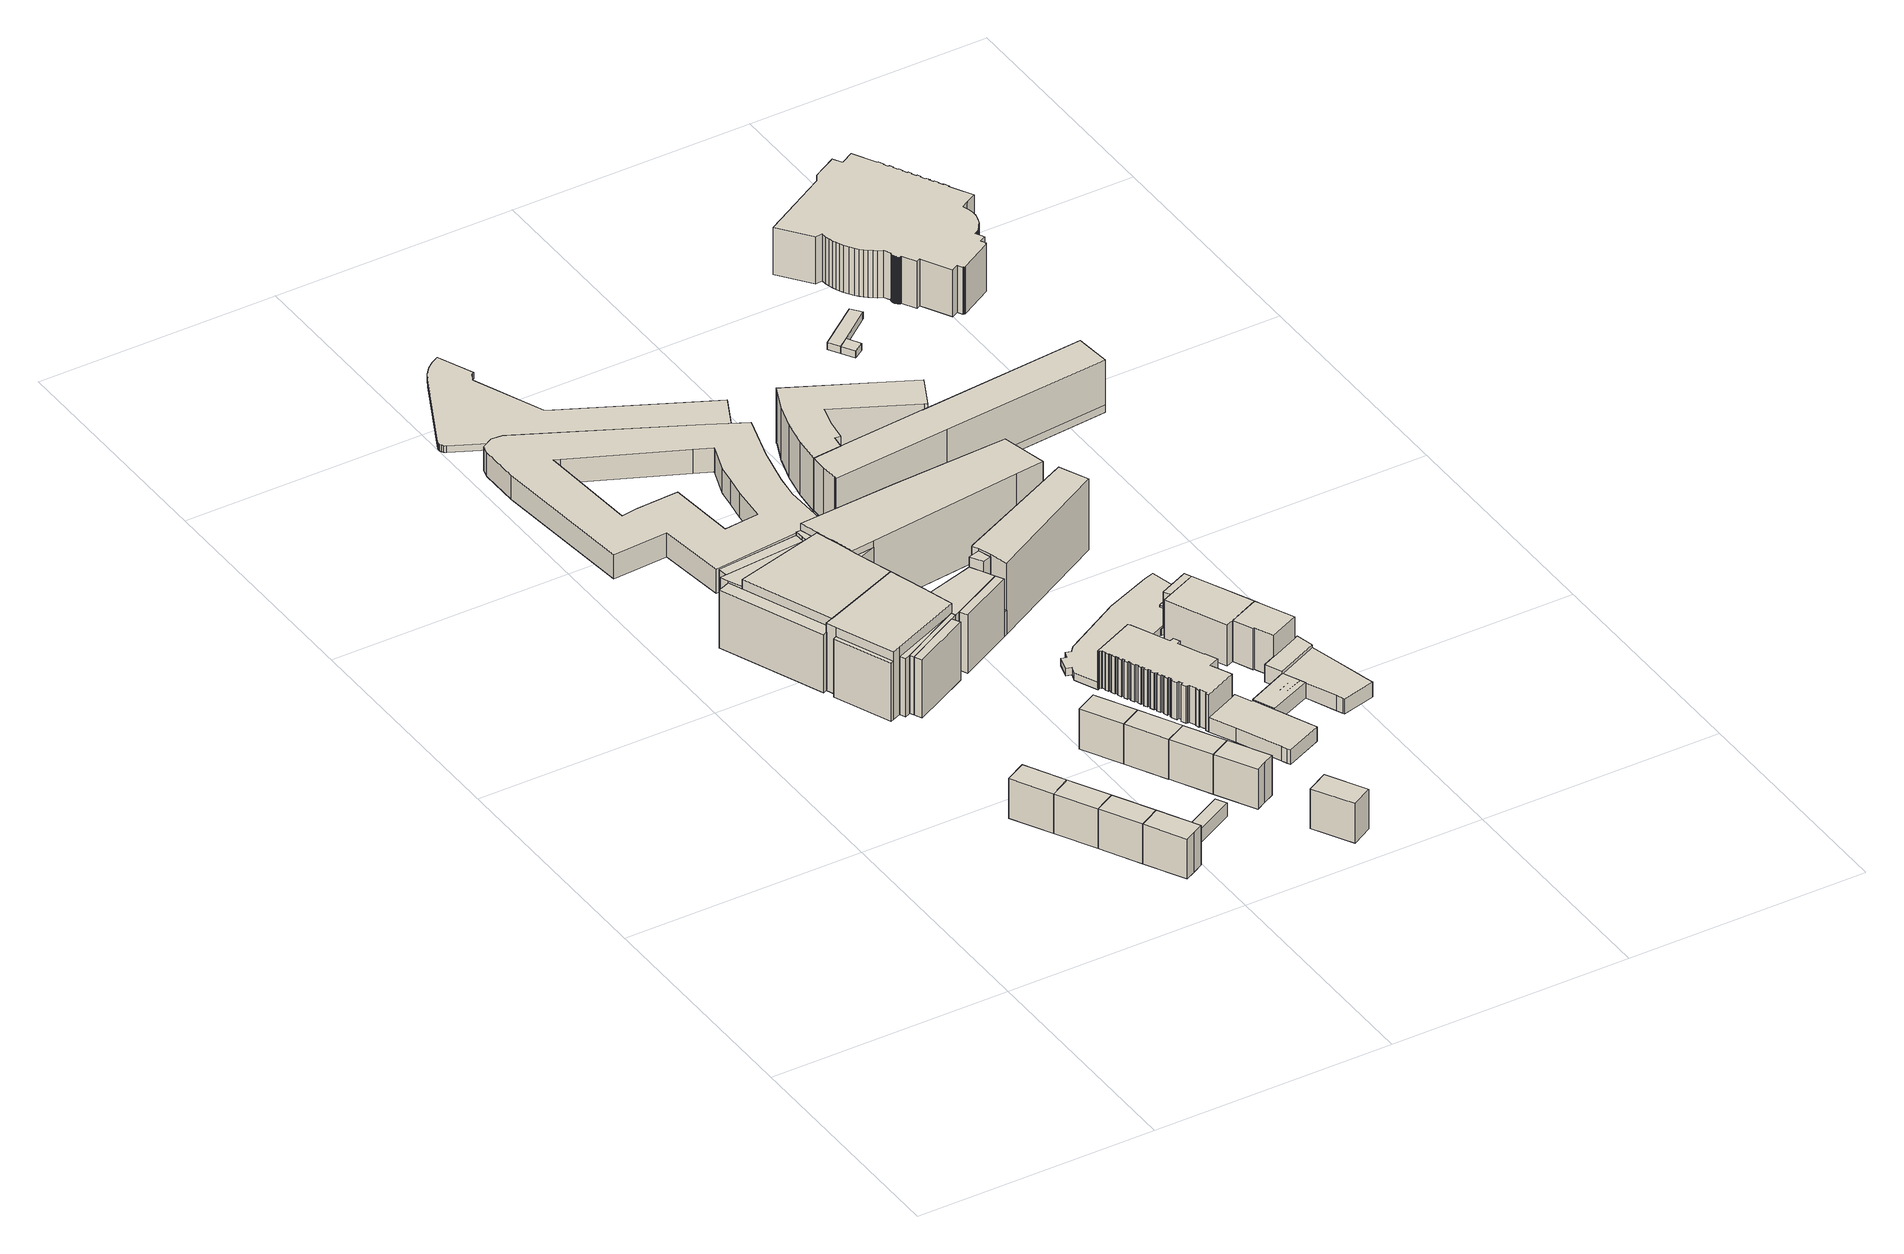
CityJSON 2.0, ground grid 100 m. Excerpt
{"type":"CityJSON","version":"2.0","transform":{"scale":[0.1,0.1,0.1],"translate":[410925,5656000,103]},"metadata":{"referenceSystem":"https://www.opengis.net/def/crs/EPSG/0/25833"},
"CityObjects":{
"building1":{"type":"Building","attributes":{"Dachtyp_tdc":"tdcGableRoof","Gemeindeschluessel":14612000,"Dachneigung":37.33,"QualitaetDacherkennung":87,"Geometrietyp2DReferenz":"3000","measuredHeight":19.52,"function":"31001_9998","roofType":"3100"},"geometry":[{"type":"Solid","lod":"1","boundaries":[[[[0,1,2,3]],[[4,5,6,7]],[[3,5,4,0]],[[2,6,5,3]],[[1,7,6,2]],[[0,4,7,1]]]]}]},
"building2":{"type":"Building","attributes":{"Dachtyp_tdc":"tdcGableRoof","Gemeindeschluessel":14612000,"Dachneigung":37.14,"QualitaetDacherkennung":91,"Geometrietyp2DReferenz":"3000","measuredHeight":19.47,"function":"31001_9998","roofType":"3100"},"geometry":[{"type":"Solid","lod":"1","boundaries":[[[[8,3,9,2,10,11]],[[12,13,6,14,5,15]],[[10,13,12,11]],[[2,6,13,10]],[[9,14,6,2]],[[3,5,14,9]],[[8,15,5,3]],[[11,12,15,8]]]]}]},
"building3":{"type":"Building","attributes":{"Dachtyp_tdc":"tdcGableRoof","Gemeindeschluessel":14612000,"Dachneigung":37.33,"QualitaetDacherkennung":88,"Geometrietyp2DReferenz":"3000","measuredHeight":19.47,"function":"31001_9998","roofType":"3100"},"geometry":[{"type":"Solid","lod":"1","boundaries":[[[[16,8,11,10,17,18]],[[19,20,13,12,15,21]],[[17,20,19,18]],[[10,13,20,17]],[[11,12,13,10]],[[8,15,12,11]],[[16,21,15,8]],[[18,19,21,16]]]]}]},
"building4":{"type":"Building","attributes":{"Dachtyp_tdc":"tdcFreeFormRoof","Gemeindeschluessel":14612000,"Dachneigung":37.3,"QualitaetDacherkennung":79,"Geometrietyp2DReferenz":"3000","measuredHeight":19.48,"function":"31001_9998","roofType":"5000"},"geometry":[{"type":"Solid","lod":"1","boundaries":[[[[17,22,23,24,16,18]],[[20,19,21,25,26,27]],[[18,19,20,17]],[[16,21,19,18]],[[24,25,21,16]],[[23,26,25,24]],[[22,27,26,23]],[[17,20,27,22]]]]}]},
"building5":{"type":"Building","attributes":{"Dachtyp_tdc":"tdcGableRoof","Gemeindeschluessel":14612000,"Dachneigung":66.13,"QualitaetDacherkennung":3,"Geometrietyp2DReferenz":"3000","measuredHeight":9.73,"function":"31001_2463","roofType":"3100"},"geometry":[{"type":"Solid","lod":"1","boundaries":[[[[28,29,30,31]],[[32,33,34,35]],[[31,33,32,28]],[[30,34,33,31]],[[29,35,34,30]],[[28,32,35,29]]]]}]},
"building6":{"type":"Building","attributes":{"Gemeindeschluessel":14612000,"Geometrietyp2DReferenz":"3000","function":"31001_9998","roofType":"9999"},"children":["building6-1","building6-2","building6-3","building6-4","building6-5","building6-6","building6-7","building6-8","building6-9","building6-10","building6-11","building6-12"]},
"building6-1":{"type":"BuildingPart","attributes":{"Dachtyp_tdc":"tdcPolyFlatRoof","Dachneigung":0,"QualitaetDacherkennung":65,"Geometrietyp2DReferenz":"3000","measuredHeight":25.68,"roofType":"1000"},"parents":["building6"],"geometry":[{"type":"Solid","lod":"1","boundaries":[[[[36,37,38,39,40,41]],[[42,43,44,45,46,47]],[[41,43,42,36]],[[40,44,43,41]],[[39,45,44,40]],[[38,46,45,39]],[[37,47,46,38]],[[36,42,47,37]]]]}]},
"building6-2":{"type":"BuildingPart","attributes":{"Dachtyp_tdc":"tdcPolyFlatRoof","Dachneigung":4.75,"QualitaetDacherkennung":60,"Geometrietyp2DReferenz":"3000","measuredHeight":25.94,"roofType":"2100"},"parents":["building6"],"geometry":[{"type":"Solid","lod":"1","boundaries":[[[[48,49,50,51]],[[52,53,54,55]],[[51,53,52,48]],[[50,54,53,51]],[[49,55,54,50]],[[48,52,55,49]]]]}]},
"building6-3":{"type":"BuildingPart","attributes":{"Dachtyp_tdc":"tdcPolyFlatRoof","Dachneigung":0,"QualitaetDacherkennung":50,"Geometrietyp2DReferenz":"3000","measuredHeight":29.84,"roofType":"1000"},"parents":["building6"],"geometry":[{"type":"Solid","lod":"1","boundaries":[[[[56,57,58,59,60,61,62,63,64]],[[47,65,66,67,68,69,70,71,72]],[[64,65,47,56]],[[63,66,65,64]],[[62,67,66,63]],[[61,68,67,62]],[[60,69,68,61]],[[59,70,69,60]],[[58,71,70,59]],[[57,72,71,58]],[[56,47,72,57]]]]}]},
"building6-4":{"type":"BuildingPart","attributes":{"Dachtyp_tdc":"tdcPolyFlatRoof","Dachneigung":0,"QualitaetDacherkennung":28,"Geometrietyp2DReferenz":"3000","measuredHeight":25.71,"roofType":"1000"},"parents":["building6"],"geometry":[{"type":"Solid","lod":"1","boundaries":[[[[73,74,75,76,77,78,79]],[[80,81,82,83,84,85,86]],[[79,81,80,73]],[[78,82,81,79]],[[77,83,82,78]],[[76,84,83,77]],[[75,85,84,76]],[[74,86,85,75]],[[73,80,86,74]]]]}]},
"building6-5":{"type":"BuildingPart","attributes":{"Dachtyp_tdc":"tdcPolyFlatRoof","Dachneigung":0,"QualitaetDacherkennung":62,"Geometrietyp2DReferenz":"3000","measuredHeight":25.68,"roofType":"1000"},"parents":["building6"],"geometry":[{"type":"Solid","lod":"1","boundaries":[[[[87,88,89,90,91,92]],[[83,55,54,93,94,95]],[[92,55,83,87]],[[91,54,55,92]],[[90,93,54,91]],[[89,94,93,90]],[[88,95,94,89]],[[87,83,95,88]]]]}]},
"building6-6":{"type":"BuildingPart","attributes":{"Dachtyp_tdc":"tdcPolyFlatRoof","Dachneigung":4.74,"QualitaetDacherkennung":61,"Geometrietyp2DReferenz":"3000","measuredHeight":25.91,"roofType":"2100"},"parents":["building6"],"geometry":[{"type":"Solid","lod":"1","boundaries":[[[[96,97,98,79,78]],[[99,82,81,100,101]],[[78,82,99,96]],[[79,81,82,78]],[[98,100,81,79]],[[97,101,100,98]],[[96,99,101,97]]]]}]},
"building6-7":{"type":"BuildingPart","attributes":{"Dachtyp_tdc":"tdcPolyFlatRoof","Dachneigung":0,"QualitaetDacherkennung":49,"Geometrietyp2DReferenz":"3000","measuredHeight":29.82,"roofType":"1000"},"parents":["building6"],"geometry":[{"type":"Solid","lod":"1","boundaries":[[[[102,103,57,104,105,106,107]],[[95,108,109,110,42,72,84]],[[107,108,95,102]],[[106,109,108,107]],[[105,110,109,106]],[[104,42,110,105]],[[57,72,42,104]],[[103,84,72,57]],[[102,95,84,103]]]]}]},
"building6-8":{"type":"BuildingPart","attributes":{"Dachtyp_tdc":"tdcFreeFormRoof","Dachneigung":25.89,"QualitaetDacherkennung":12,"Geometrietyp2DReferenz":"3000","measuredHeight":27.71,"roofType":"5000"},"parents":["building6"],"geometry":[{"type":"Solid","lod":"1","boundaries":[[[[111,112,113,114,115,116]],[[65,46,117,118,119,66]],[[116,46,65,111]],[[115,117,46,116]],[[114,118,117,115]],[[113,119,118,114]],[[112,66,119,113]],[[111,65,66,112]]]]}]},
"building6-9":{"type":"BuildingPart","attributes":{"Dachtyp_tdc":"tdcPolyFlatRoof","Dachneigung":0,"QualitaetDacherkennung":53,"Geometrietyp2DReferenz":"3000","measuredHeight":25.7,"roofType":"1000"},"parents":["building6"],"geometry":[{"type":"Solid","lod":"1","boundaries":[[[[88,120,121,89]],[[95,94,122,108]],[[89,94,95,88]],[[121,122,94,89]],[[120,108,122,121]],[[88,95,108,120]]]]}]},
"building6-10":{"type":"BuildingPart","attributes":{"Dachtyp_tdc":"tdcPolyFlatRoof","Dachneigung":0,"QualitaetDacherkennung":49,"Geometrietyp2DReferenz":"3000","measuredHeight":25.66,"roofType":"1000"},"parents":["building6"],"geometry":[{"type":"Solid","lod":"1","boundaries":[[[[123,124,125,126,127,128]],[[129,130,119,118,131,132]],[[128,130,129,123]],[[127,119,130,128]],[[126,118,119,127]],[[125,131,118,126]],[[124,132,131,125]],[[123,129,132,124]]]]}]},
"building6-11":{"type":"BuildingPart","attributes":{"Dachtyp_tdc":"tdcPolyFlatRoof","Dachneigung":6.83,"QualitaetDacherkennung":48,"Geometrietyp2DReferenz":"3000","measuredHeight":30.62,"roofType":"2100"},"parents":["building6"],"geometry":[{"type":"Solid","lod":"1","boundaries":[[[[133,134,135,136]],[[80,86,137,138]],[[136,86,80,133]],[[135,137,86,136]],[[134,138,137,135]],[[133,80,138,134]]]]}]},
"building6-12":{"type":"BuildingPart","attributes":{"Dachtyp_tdc":"tdcPolyFlatRoof","Dachneigung":11.48,"QualitaetDacherkennung":41,"Geometrietyp2DReferenz":"3000","measuredHeight":25.92,"roofType":"2100"},"parents":["building6"],"geometry":[{"type":"Solid","lod":"1","boundaries":[[[[139,140,141,142]],[[143,110,109,144]],[[142,110,143,139]],[[141,109,110,142]],[[140,144,109,141]],[[139,143,144,140]]]]}]},
"building7":{"type":"Building","attributes":{"Dachtyp_tdc":"tdcGableRoof","Gemeindeschluessel":14612000,"Dachneigung":37.18,"QualitaetDacherkennung":89,"Geometrietyp2DReferenz":"3000","measuredHeight":19.59,"function":"31001_9998","roofType":"3100"},"geometry":[{"type":"Solid","lod":"1","boundaries":[[[[145,146,147,148]],[[149,150,151,152]],[[148,150,149,145]],[[147,151,150,148]],[[146,152,151,147]],[[145,149,152,146]]]]}]},
"building8":{"type":"Building","attributes":{"Dachtyp_tdc":"tdcGableRoof","Gemeindeschluessel":14612000,"Dachneigung":37.12,"QualitaetDacherkennung":91,"Geometrietyp2DReferenz":"3000","measuredHeight":19.59,"function":"31001_9998","roofType":"3100"},"geometry":[{"type":"Solid","lod":"1","boundaries":[[[[148,147,153,154]],[[150,155,156,151]],[[154,155,150,148]],[[153,156,155,154]],[[147,151,156,153]],[[148,150,151,147]]]]}]},
"building9":{"type":"Building","attributes":{"Dachtyp_tdc":"tdcGableRoof","Gemeindeschluessel":14612000,"Dachneigung":37.16,"QualitaetDacherkennung":90,"Geometrietyp2DReferenz":"3000","measuredHeight":19.52,"function":"31001_9998","roofType":"3100"},"geometry":[{"type":"Solid","lod":"1","boundaries":[[[[157,158,159,160]],[[161,162,163,164]],[[160,162,161,157]],[[159,163,162,160]],[[158,164,163,159]],[[157,161,164,158]]]]}]},
"building10":{"type":"Building","attributes":{"Dachtyp_tdc":"tdcFreeFormRoof","Gemeindeschluessel":14612000,"Dachneigung":14.26,"QualitaetDacherkennung":2,"Geometrietyp2DReferenz":"3000","measuredHeight":16.99,"function":"31001_9998","roofType":"5000"},"geometry":[{"type":"Solid","lod":"1","boundaries":[[[[165,166,167,168,169,170,171,172,173,174,175,176,177,178,179],[180,181,182,183,184,185,186,187,188,189,190,191,192]],[[193,194,195,196,197,198,199,200,201,202,203,204,205,206,207],[208,209,210,211,212,213,214,215,216,217,218,219,220]],[[179,194,193,165]],[[178,195,194,179]],[[177,196,195,178]],[[176,197,196,177]],[[175,198,197,176]],[[174,199,198,175]],[[173,200,199,174]],[[172,201,200,173]],[[171,202,201,172]],[[170,203,202,171]],[[169,204,203,170]],[[168,205,204,169]],[[167,206,205,168]],[[166,207,206,167]],[[165,193,207,166]],[[192,209,208,180]],[[191,210,209,192]],[[190,211,210,191]],[[189,212,211,190]],[[188,213,212,189]],[[187,214,213,188]],[[186,215,214,187]],[[185,216,215,186]],[[184,217,216,185]],[[183,218,217,184]],[[182,219,218,183]],[[181,220,219,182]],[[180,208,220,181]]]]}]},
"building11":{"type":"Building","attributes":{"Dachtyp_tdc":"tdcFreeFormRoof","Gemeindeschluessel":14612000,"Dachneigung":37.13,"QualitaetDacherkennung":72,"Geometrietyp2DReferenz":"3000","measuredHeight":19.49,"function":"31001_9998","roofType":"5000"},"geometry":[{"type":"Solid","lod":"1","boundaries":[[[[221,222,223,224,225]],[[226,163,162,227,228]],[[225,163,226,221]],[[224,162,163,225]],[[223,227,162,224]],[[222,228,227,223]],[[221,226,228,222]]]]}]},
"building12":{"type":"Building","attributes":{"Dachtyp_tdc":"tdcGableRoof","Gemeindeschluessel":14612000,"Dachneigung":37.08,"QualitaetDacherkennung":84,"Geometrietyp2DReferenz":"3000","measuredHeight":19.53,"function":"31001_9998","roofType":"3100"},"geometry":[{"type":"Solid","lod":"1","boundaries":[[[[229,230,231,232]],[[233,234,235,236]],[[232,234,233,229]],[[231,235,234,232]],[[230,236,235,231]],[[229,233,236,230]]]]}]},
"building13":{"type":"Building","attributes":{"Dachtyp_tdc":"tdcFreeFormRoof","Gemeindeschluessel":14612000,"Dachneigung":10.06,"QualitaetDacherkennung":10,"Geometrietyp2DReferenz":"3000","measuredHeight":5.5,"function":"31001_9998","roofType":"5000"},"geometry":[{"type":"Solid","lod":"1","boundaries":[[[[237,238,239,240,241,242,243,244,245,246,247,248,249,250,251,252,253,254]],[[255,256,257,258,259,260,261,262,263,264,265,266,267,268,269,270,271,272]],[[254,256,255,237]],[[253,257,256,254]],[[252,258,257,253]],[[251,259,258,252]],[[250,260,259,251]],[[249,261,260,250]],[[248,262,261,249]],[[247,263,262,248]],[[246,264,263,247]],[[245,265,264,246]],[[244,266,265,245]],[[243,267,266,244]],[[242,268,267,243]],[[241,269,268,242]],[[240,270,269,241]],[[239,271,270,240]],[[238,272,271,239]],[[237,255,272,238]]]]}]},
"building14":{"type":"Building","attributes":{"Gemeindeschluessel":14612000,"Geometrietyp2DReferenz":"3000","function":"31001_9998","roofType":"9999"},"children":["building14-1","building14-2","building14-3","building14-4","building14-5","building14-6"]},
"building14-1":{"type":"BuildingPart","attributes":{"Dachtyp_tdc":"tdcPolyFlatRoof","Dachneigung":0,"QualitaetDacherkennung":0,"Geometrietyp2DReferenz":"3000","measuredHeight":3.53,"roofType":"9999"},"parents":["building14"],"geometry":[{"type":"Solid","lod":"1","boundaries":[[[[273,274,275,276,277]],[[278,279,280,281,282]],[[277,279,278,273]],[[276,280,279,277]],[[275,281,280,276]],[[274,282,281,275]],[[273,278,282,274]]]]}]},
"building14-2":{"type":"BuildingPart","attributes":{"Dachtyp_tdc":"tdcPolyFlatRoof","Dachneigung":0,"QualitaetDacherkennung":1,"Geometrietyp2DReferenz":"3000","measuredHeight":10.69,"roofType":"1000"},"parents":["building14"],"geometry":[{"type":"Solid","lod":"1","boundaries":[[[[283,284,285,286]],[[287,101,80,138]],[[286,101,287,283]],[[285,80,101,286]],[[284,138,80,285]],[[283,287,138,284]]]]}]},
"building14-3":{"type":"BuildingPart","attributes":{"Dachtyp_tdc":"tdcFreeFormRoof","Dachneigung":34.91,"QualitaetDacherkennung":1,"Geometrietyp2DReferenz":"3000","measuredHeight":27.26,"roofType":"5000"},"parents":["building14"],"geometry":[{"type":"Solid","lod":"1","boundaries":[[[[288,289,290,291,292,293]],[[66,130,129,294,67,295]],[[293,130,66,288]],[[292,129,130,293]],[[291,294,129,292]],[[290,67,294,291]],[[289,295,67,290]],[[288,66,295,289]]]]}]},
"building14-4":{"type":"BuildingPart","attributes":{"Dachtyp_tdc":"tdcFreeFormRoof","Dachneigung":20.91,"QualitaetDacherkennung":6,"Geometrietyp2DReferenz":"3000","measuredHeight":33.16,"roofType":"5000"},"parents":["building14"],"geometry":[{"type":"Solid","lod":"1","boundaries":[[[[296,297,298,299,300,301,302,303]],[[304,287,138,137,305,306,282,281]],[[303,287,304,296]],[[302,138,287,303]],[[301,137,138,302]],[[300,305,137,301]],[[299,306,305,300]],[[298,282,306,299]],[[297,281,282,298]],[[296,304,281,297]]]]}]},
"building14-5":{"type":"BuildingPart","attributes":{"Dachtyp_tdc":"tdcFreeFormRoof","Dachneigung":63.79,"QualitaetDacherkennung":1,"Geometrietyp2DReferenz":"3000","measuredHeight":33.86,"roofType":"5000"},"parents":["building14"],"geometry":[{"type":"Solid","lod":"1","boundaries":[[[[307,308,309]],[[310,71,70]],[[309,71,310,307]],[[308,70,71,309]],[[307,310,70,308]]]]}]},
"building14-6":{"type":"BuildingPart","attributes":{"Dachtyp_tdc":"tdcPolyFlatRoof","Dachneigung":0,"QualitaetDacherkennung":33,"Geometrietyp2DReferenz":"3000","measuredHeight":30.17,"roofType":"1000"},"parents":["building14"],"geometry":[{"type":"Solid","lod":"1","boundaries":[[[[311,312,313,314,315,316,317,318,319,320,321]],[[278,310,70,69,68,67,294,322,323,324,279]],[[321,310,278,311]],[[320,70,310,321]],[[319,69,70,320]],[[318,68,69,319]],[[317,67,68,318]],[[316,294,67,317]],[[315,322,294,316]],[[314,323,322,315]],[[313,324,323,314]],[[312,279,324,313]],[[311,278,279,312]]]]}]},
"building15":{"type":"Building","attributes":{"Dachtyp_tdc":"tdcPolyFlatRoof","Gemeindeschluessel":14612000,"Dachneigung":0,"QualitaetDacherkennung":77,"Geometrietyp2DReferenz":"3000","measuredHeight":16.44,"function":"31001_9998","roofType":"1000"},"geometry":[{"type":"Solid","lod":"1","boundaries":[[[[325,326,327,328,329,330,331,332,333,334,335,336,337,338,339,340,341,342,343,344,345,346,347,348,349,350,351,352,353,354,355,356,357,358,359,360,361,362,363,364,365,366,367,368,369,370,371,372,373,374,375,376,377,378,379,380,381,382,383,384,385,386,387,388,389,390,391,392,393,394,395,396,397,398,399,400]],[[401,402,403,404,405,406,407,408,409,410,411,412,413,414,415,416,417,418,419,420,421,422,423,424,425,426,427,428,429,430,431,432,433,434,435,436,437,438,439,440,441,442,443,444,445,446,447,448,449,450,451,452,453,454,455,456,457,458,459,460,461,462,463,464,465,466,467,468,469,470,471,472,473,474,475,476]],[[400,402,401,325]],[[399,403,402,400]],[[398,404,403,399]],[[397,405,404,398]],[[396,406,405,397]],[[395,407,406,396]],[[394,408,407,395]],[[393,409,408,394]],[[392,410,409,393]],[[391,411,410,392]],[[390,412,411,391]],[[389,413,412,390]],[[388,414,413,389]],[[387,415,414,388]],[[386,416,415,387]],[[385,417,416,386]],[[384,418,417,385]],[[383,419,418,384]],[[382,420,419,383]],[[381,421,420,382]],[[380,422,421,381]],[[379,423,422,380]],[[378,424,423,379]],[[377,425,424,378]],[[376,426,425,377]],[[375,427,426,376]],[[374,428,427,375]],[[373,429,428,374]],[[372,430,429,373]],[[371,431,430,372]],[[370,432,431,371]],[[369,433,432,370]],[[368,434,433,369]],[[367,435,434,368]],[[366,436,435,367]],[[365,437,436,366]],[[364,438,437,365]],[[363,439,438,364]],[[362,440,439,363]],[[361,441,440,362]],[[360,442,441,361]],[[359,443,442,360]],[[358,444,443,359]],[[357,445,444,358]],[[356,446,445,357]],[[355,447,446,356]],[[354,448,447,355]],[[353,449,448,354]],[[352,450,449,353]],[[351,451,450,352]],[[350,452,451,351]],[[349,453,452,350]],[[348,454,453,349]],[[347,455,454,348]],[[346,456,455,347]],[[345,457,456,346]],[[344,458,457,345]],[[343,459,458,344]],[[342,460,459,343]],[[341,461,460,342]],[[340,462,461,341]],[[339,463,462,340]],[[338,464,463,339]],[[337,465,464,338]],[[336,466,465,337]],[[335,467,466,336]],[[334,468,467,335]],[[333,469,468,334]],[[332,470,469,333]],[[331,471,470,332]],[[330,472,471,331]],[[329,473,472,330]],[[328,474,473,329]],[[327,475,474,328]],[[326,476,475,327]],[[325,401,476,326]]]]}]},
"building16":{"type":"Building","attributes":{"Dachtyp_tdc":"tdcPolyFlatRoof","Gemeindeschluessel":14612000,"Dachneigung":0,"QualitaetDacherkennung":12,"Geometrietyp2DReferenz":"3000","measuredHeight":3.2,"function":"31001_9998","roofType":"1000"},"geometry":[{"type":"Solid","lod":"1","boundaries":[[[[477,478,479,480,481,482,483,484,485,486,487,488,489,490,491,492,493]],[[494,495,496,497,498,499,500,501,502,503,504,505,506,507,508,509,510]],[[493,495,494,477]],[[492,496,495,493]],[[491,497,496,492]],[[490,498,497,491]],[[489,499,498,490]],[[488,500,499,489]],[[487,501,500,488]],[[486,502,501,487]],[[485,503,502,486]],[[484,504,503,485]],[[483,505,504,484]],[[482,506,505,483]],[[481,507,506,482]],[[480,508,507,481]],[[479,509,508,480]],[[478,510,509,479]],[[477,494,510,478]]]]}]},
"building17":{"type":"Building","attributes":{"Gemeindeschluessel":14612000,"Geometrietyp2DReferenz":"3000","function":"31001_9998","roofType":"9999"},"children":["building17-1","building17-2","building17-3","building17-4"]},
"building17-1":{"type":"BuildingPart","attributes":{"Dachtyp_tdc":"tdcPolyFlatRoof","Dachneigung":0,"QualitaetDacherkennung":64,"Geometrietyp2DReferenz":"3000","measuredHeight":6.44,"roofType":"1000"},"parents":["building17"],"geometry":[{"type":"Solid","lod":"1","boundaries":[[[[511,512,513,514,515,516,517,518,519,520,521,522,523]],[[524,525,526,527,528,529,530,531,532,533,534,535,536]],[[523,525,524,511]],[[522,526,525,523]],[[521,527,526,522]],[[520,528,527,521]],[[519,529,528,520]],[[518,530,529,519]],[[517,531,530,518]],[[516,532,531,517]],[[515,533,532,516]],[[514,534,533,515]],[[513,535,534,514]],[[512,536,535,513]],[[511,524,536,512]]]]}]},
"building17-2":{"type":"BuildingPart","attributes":{"Dachtyp_tdc":"tdcGableRoof","Dachneigung":13,"QualitaetDacherkennung":6,"Geometrietyp2DReferenz":"3000","measuredHeight":8.58,"roofType":"3100"},"parents":["building17"],"geometry":[{"type":"Solid","lod":"1","boundaries":[[[[537,538,539,540]],[[541,542,543,544]],[[540,542,541,537]],[[539,543,542,540]],[[538,544,543,539]],[[537,541,544,538]]]]}]},
"building17-3":{"type":"BuildingPart","attributes":{"Dachtyp_tdc":"tdcPolyFlatRoof","Dachneigung":0,"QualitaetDacherkennung":65,"Geometrietyp2DReferenz":"3000","measuredHeight":6.75,"roofType":"1000"},"parents":["building17"],"geometry":[{"type":"Solid","lod":"1","boundaries":[[[[545,546,547,548,549]],[[550,528,527,542,551]],[[549,528,550,545]],[[548,527,528,549]],[[547,542,527,548]],[[546,551,542,547]],[[545,550,551,546]]]]}]},
"building17-4":{"type":"BuildingPart","attributes":{"Dachtyp_tdc":"tdcPolyFlatRoof","Dachneigung":0,"QualitaetDacherkennung":62,"Geometrietyp2DReferenz":"3000","measuredHeight":6.68,"roofType":"1000"},"parents":["building17"],"geometry":[{"type":"Solid","lod":"1","boundaries":[[[[552,553,554,555,556,557,558,559,560]],[[541,561,562,563,564,565,566,550,551]],[[560,561,541,552]],[[559,562,561,560]],[[558,563,562,559]],[[557,564,563,558]],[[556,565,564,557]],[[555,566,565,556]],[[554,550,566,555]],[[553,551,550,554]],[[552,541,551,553]]]]}]},
"building18":{"type":"Building","attributes":{"Gemeindeschluessel":14612000,"Dachneigung":90,"Dachorientierung":0,"MittlereTraufHoehe":115.78,"QualitaetDacherkennung":90,"ObjektHoehe":5.01,"BodenHoehe":110.78,"Geometrietyp2DReferenz":"3000","AbsoluteHoehe":115.78,"Dachflaeche":21.5,"measuredHeight":5.01,"function":"31001_9998","roofType":"1000","storeysAboveGround":2},"geometry":[{"type":"Solid","lod":"1","boundaries":[[[[567,568,569,570,571]],[[572,573,574,575,576]],[[571,573,572,567]],[[570,574,573,571]],[[569,575,574,570]],[[568,576,575,569]],[[567,572,576,568]]]]}]},
"building19":{"type":"Building","attributes":{"name":"Motel One","Dachtyp_tdc":"tdcPolyFlatRoof","Gemeindeschluessel":14612000,"Dachneigung":0,"QualitaetDacherkennung":41,"Geometrietyp2DReferenz":"3000","measuredHeight":23.58,"function":"31001_2000","roofType":"1000"},"geometry":[{"type":"Solid","lod":"1","boundaries":[[[[577,578,579,580,581,582,583,584,585,586,587,588,589,590,591,592]],[[593,594,595,596,597,598,599,600,601,602,603,604,605,606,607,608]],[[592,594,593,577]],[[591,595,594,592]],[[590,596,595,591]],[[589,597,596,590]],[[588,598,597,589]],[[587,599,598,588]],[[586,600,599,587]],[[585,601,600,586]],[[584,602,601,585]],[[583,603,602,584]],[[582,604,603,583]],[[581,605,604,582]],[[580,606,605,581]],[[579,607,606,580]],[[578,608,607,579]],[[577,593,608,578]]]]}]},
"building20":{"type":"Building","attributes":{"Gemeindeschluessel":14612000,"Dachneigung":90,"Dachorientierung":0,"MittlereTraufHoehe":111,"QualitaetDacherkennung":36,"ObjektHoehe":3,"BodenHoehe":108,"Geometrietyp2DReferenz":"3000","AbsoluteHoehe":111,"Dachflaeche":65.59,"measuredHeight":3,"function":"31001_9998","roofType":"1000","storeysAboveGround":1},"children":["building20-1","building20-2"],"geometry":[{"type":"Solid","lod":"1","boundaries":[[[[609,610,611,612,613,614]],[[615,616,617,618,619,620]],[[614,616,615,609]],[[613,617,616,614]],[[612,618,617,613]],[[611,619,618,612]],[[610,620,619,611]],[[609,615,620,610]]]]}]},
"building20-1":{"type":"BuildingPart","attributes":{"Dachneigung":53.44,"Dachorientierung":0,"MittlereTraufHoehe":112.19,"QualitaetDacherkennung":70,"BodenHoehe":108,"ObjektTeilHoehe":6.17,"Geometrietyp2DReferenz":"3000","AbsoluteHoehe":114.17,"Dachflaeche":23.5,"measuredHeight":6.17,"roofType":"2100","storeysAboveGround":2},"parents":["building20"],"geometry":[{"type":"Solid","lod":"1","boundaries":[[[[621,622,623,624]],[[618,625,626,619]],[[624,625,618,621]],[[623,626,625,624]],[[622,619,626,623]],[[621,618,619,622]]]]}]},
"building20-2":{"type":"BuildingPart","attributes":{"Dachneigung":90,"Dachorientierung":0,"MittlereTraufHoehe":111,"QualitaetDacherkennung":37,"BodenHoehe":108,"ObjektTeilHoehe":3,"Geometrietyp2DReferenz":"3000","AbsoluteHoehe":111,"Dachflaeche":28.52,"measuredHeight":3,"roofType":"1000","storeysAboveGround":1},"parents":["building20"],"geometry":[{"type":"Solid","lod":"1","boundaries":[[[[627,628,629,609,614,630,631]],[[632,633,634,616,615,635,636]],[[631,633,632,627]],[[630,634,633,631]],[[614,616,634,630]],[[609,615,616,614]],[[629,635,615,609]],[[628,636,635,629]],[[627,632,636,628]]]]}]},
"building21":{"type":"Building","attributes":{"Gemeindeschluessel":14612000,"Geometrietyp2DReferenz":"3000","function":"31001_9998","roofType":"9999"},"children":["building21-1","building21-2","building21-3","building21-4","building21-5"]},
"building21-1":{"type":"BuildingPart","attributes":{"Dachtyp_tdc":"tdcFreeFormRoof","Dachneigung":21.87,"QualitaetDacherkennung":19,"Geometrietyp2DReferenz":"3000","measuredHeight":6.3,"roofType":"5000"},"parents":["building21"],"geometry":[{"type":"Solid","lod":"1","boundaries":[[[[637,638,639,640,641,642]],[[643,644,645,646,647,648]],[[642,644,643,637]],[[641,645,644,642]],[[640,646,645,641]],[[639,647,646,640]],[[638,648,647,639]],[[637,643,648,638]]]]}]},
"building21-2":{"type":"BuildingPart","attributes":{"Dachtyp_tdc":"tdcPolyFlatRoof","Dachneigung":0,"QualitaetDacherkennung":66,"Geometrietyp2DReferenz":"3000","measuredHeight":18.22,"roofType":"1000"},"parents":["building21"],"geometry":[{"type":"Solid","lod":"1","boundaries":[[[[649,650,651,652,653,654,655]],[[656,657,658,659,648,660,661]],[[655,657,656,649]],[[654,658,657,655]],[[653,659,658,654]],[[652,648,659,653]],[[651,660,648,652]],[[650,661,660,651]],[[649,656,661,650]]]]}]},
"building21-3":{"type":"BuildingPart","attributes":{"Dachtyp_tdc":"tdcFreeFormRoof","Dachneigung":28.5,"QualitaetDacherkennung":15,"Geometrietyp2DReferenz":"3000","measuredHeight":10.85,"roofType":"5000"},"parents":["building21"],"geometry":[{"type":"Solid","lod":"1","boundaries":[[[[662,663,664,665]],[[644,666,667,645]],[[665,666,644,662]],[[664,667,666,665]],[[663,645,667,664]],[[662,644,645,663]]]]}]},
"building21-4":{"type":"BuildingPart","attributes":{"Dachtyp_tdc":"tdcPolyFlatRoof","Dachneigung":0,"QualitaetDacherkennung":68,"Geometrietyp2DReferenz":"3000","measuredHeight":18.18,"roofType":"1000"},"parents":["building21"],"geometry":[{"type":"Solid","lod":"1","boundaries":[[[[668,669,670,671]],[[658,510,509,659]],[[671,510,658,668]],[[670,509,510,671]],[[669,659,509,670]],[[668,658,659,669]]]]}]},
"building21-5":{"type":"BuildingPart","attributes":{"Dachtyp_tdc":"tdcPolyFlatRoof","Dachneigung":0,"QualitaetDacherkennung":77,"Geometrietyp2DReferenz":"3000","measuredHeight":18.24,"roofType":"1000"},"parents":["building21"],"geometry":[{"type":"Solid","lod":"1","boundaries":[[[[651,650,672,673,674,675,676]],[[660,647,677,678,679,680,661]],[[676,647,660,651]],[[675,677,647,676]],[[674,678,677,675]],[[673,679,678,674]],[[672,680,679,673]],[[650,661,680,672]],[[651,660,661,650]]]]}]},
"building22":{"type":"Building","attributes":{"name":"Motel One","Gemeindeschluessel":14612000,"Geometrietyp2DReferenz":"3000","function":"31001_2071","roofType":"9999"},"children":["building22-1","building22-2"]},
"building22-1":{"type":"BuildingPart","attributes":{"Dachtyp_tdc":"tdcPolyFlatRoof","Dachneigung":0,"QualitaetDacherkennung":41,"Geometrietyp2DReferenz":"3000","measuredHeight":23.12,"roofType":"1000"},"parents":["building22"],"geometry":[{"type":"Solid","lod":"1","boundaries":[[[[681,682,683,684,585,584,685,686,687,688,689]],[[690,691,692,693,694,695,696,697,698,699,700]],[[689,691,690,681]],[[688,692,691,689]],[[687,693,692,688]],[[686,694,693,687]],[[685,695,694,686]],[[584,696,695,685]],[[585,697,696,584]],[[684,698,697,585]],[[683,699,698,684]],[[682,700,699,683]],[[681,690,700,682]]]]}]},
"building22-2":{"type":"BuildingPart","attributes":{"Dachtyp_tdc":"tdcPolyFlatRoof","Dachneigung":0,"QualitaetDacherkennung":0,"Geometrietyp2DReferenz":"3000","measuredHeight":3.16,"roofType":"9999"},"parents":["building22"],"geometry":[{"type":"Solid","lod":"1","boundaries":[[[[701,702,703,704]],[[691,690,705,706]],[[704,690,691,701]],[[703,705,690,704]],[[702,706,705,703]],[[701,691,706,702]]]]}]},
"building23":{"type":"Building","attributes":{"Gemeindeschluessel":14612000,"Geometrietyp2DReferenz":"3000","function":"31001_9998","roofType":"9999"},"children":["building23-1","building23-2"]},
"building23-1":{"type":"BuildingPart","attributes":{"Dachtyp_tdc":"tdcPolyFlatRoof","Dachneigung":7.46,"QualitaetDacherkennung":75,"Geometrietyp2DReferenz":"3000","measuredHeight":3.45,"roofType":"2100"},"parents":["building23"],"geometry":[{"type":"Solid","lod":"1","boundaries":[[[[707,708,709,710,711,712]],[[713,714,715,716,717,718]],[[712,714,713,707]],[[711,715,714,712]],[[710,716,715,711]],[[709,717,716,710]],[[708,718,717,709]],[[707,713,718,708]]]]}]},
"building23-2":{"type":"BuildingPart","attributes":{"Dachtyp_tdc":"tdcPolyFlatRoof","Dachneigung":7.66,"QualitaetDacherkennung":61,"Geometrietyp2DReferenz":"3000","measuredHeight":3.48,"roofType":"2100"},"parents":["building23"],"geometry":[{"type":"Solid","lod":"1","boundaries":[[[[719,720,721,722,723]],[[718,724,725,726,713]],[[723,724,718,719]],[[722,725,724,723]],[[721,726,725,722]],[[720,713,726,721]],[[719,718,713,720]]]]}]},
"building24":{"type":"Building","attributes":{"name":"Schauspielhaus","Dachtyp_tdc":"tdcFreeFormRoof","Gemeindeschluessel":14612000,"Dachneigung":22.8,"QualitaetDacherkennung":13,"Geometrietyp2DReferenz":"3000","measuredHeight":30.06,"function":"31001_3032","roofType":"5000"},"geometry":[{"type":"Solid","lod":"1","boundaries":[[[[727,728,729,730,731,732,733,734,735,736,737,738,739,740,741,742,743,744,745,746,747,748,749,750,751,752,753,754,755,756,757,758,759,760,761,762,763,764,765,766,767,768,769,770,771,772,773,774,775,776,777,778,779,780,781,782,783,784,785,786,787,788,789,790,791,792,793,794,795,796,797,798,799,800,801,802,803,804,805,806,807,808,809,810,811,812,813,814,815,816,817,818,819,820,821,822,823,824,825,826,827,828,829,830,831,832,833,834,835,836,837,838,839,840,841,842,843,844,845,846,847,848,849,850,851,852,853,854,855,856,857,858]],[[859,860,861,862,863,864,865,866,867,868,869,870,871,872,873,874,875,876,877,878,879,880,881,882,883,884,885,886,887,888,889,890,891,892,893,894,895,896,897,898,899,900,901,902,903,904,905,906,907,908,909,910,911,912,913,914,915,916,917,918,919,920,921,922,923,924,925,926,927,928,929,930,931,932,933,934,935,936,937,938,939,940,941,942,943,944,945,946,947,948,949,950,951,952,953,954,955,956,957,958,959,960,961,962,963,964,965,966,967,968,969,970,971,972,973,974,975,976,977,978,979,980,981,982,983,984,985,986,987,988,989,990]],[[858,860,859,727]],[[857,861,860,858]],[[856,862,861,857]],[[855,863,862,856]],[[854,864,863,855]],[[853,865,864,854]],[[852,866,865,853]],[[851,867,866,852]],[[850,868,867,851]],[[849,869,868,850]],[[848,870,869,849]],[[847,871,870,848]],[[846,872,871,847]],[[845,873,872,846]],[[844,874,873,845]],[[843,875,874,844]],[[842,876,875,843]],[[841,877,876,842]],[[840,878,877,841]],[[839,879,878,840]],[[838,880,879,839]],[[837,881,880,838]],[[836,882,881,837]],[[835,883,882,836]],[[834,884,883,835]],[[833,885,884,834]],[[832,886,885,833]],[[831,887,886,832]],[[830,888,887,831]],[[829,889,888,830]],[[828,890,889,829]],[[827,891,890,828]],[[826,892,891,827]],[[825,893,892,826]],[[824,894,893,825]],[[823,895,894,824]],[[822,896,895,823]],[[821,897,896,822]],[[820,898,897,821]],[[819,899,898,820]],[[818,900,899,819]],[[817,901,900,818]],[[816,902,901,817]],[[815,903,902,816]],[[814,904,903,815]],[[813,905,904,814]],[[812,906,905,813]],[[811,907,906,812]],[[810,908,907,811]],[[809,909,908,810]],[[808,910,909,809]],[[807,911,910,808]],[[806,912,911,807]],[[805,913,912,806]],[[804,914,913,805]],[[803,915,914,804]],[[802,916,915,803]],[[801,917,916,802]],[[800,918,917,801]],[[799,919,918,800]],[[798,920,919,799]],[[797,921,920,798]],[[796,922,921,797]],[[795,923,922,796]],[[794,924,923,795]],[[793,925,924,794]],[[792,926,925,793]],[[791,927,926,792]],[[790,928,927,791]],[[789,929,928,790]],[[788,930,929,789]],[[787,931,930,788]],[[786,932,931,787]],[[785,933,932,786]],[[784,934,933,785]],[[783,935,934,784]],[[782,936,935,783]],[[781,937,936,782]],[[780,938,937,781]],[[779,939,938,780]],[[778,940,939,779]],[[777,941,940,778]],[[776,942,941,777]],[[775,943,942,776]],[[774,944,943,775]],[[773,945,944,774]],[[772,946,945,773]],[[771,947,946,772]],[[770,948,947,771]],[[769,949,948,770]],[[768,950,949,769]],[[767,951,950,768]],[[766,952,951,767]],[[765,953,952,766]],[[764,954,953,765]],[[763,955,954,764]],[[762,956,955,763]],[[761,957,956,762]],[[760,958,957,761]],[[759,959,958,760]],[[758,960,959,759]],[[757,961,960,758]],[[756,962,961,757]],[[755,963,962,756]],[[754,964,963,755]],[[753,965,964,754]],[[752,966,965,753]],[[751,967,966,752]],[[750,968,967,751]],[[749,969,968,750]],[[748,970,969,749]],[[747,971,970,748]],[[746,972,971,747]],[[745,973,972,746]],[[744,974,973,745]],[[743,975,974,744]],[[742,976,975,743]],[[741,977,976,742]],[[740,978,977,741]],[[739,979,978,740]],[[738,980,979,739]],[[737,981,980,738]],[[736,982,981,737]],[[735,983,982,736]],[[734,984,983,735]],[[733,985,984,734]],[[732,986,985,733]],[[731,987,986,732]],[[730,988,987,731]],[[729,989,988,730]],[[728,990,989,729]],[[727,859,990,728]]]]}]}
},
"vertices":[
[568,821,286],[482,775,286],[570,611,286],[655,657,286],[568,821,110],[655,657,110],[570,611,110],[482,775,110],
[743,494,286],[612,634,286],[657,448,286],[700,471,286],[700,471,110],[657,448,110],[612,634,110],[743,494,110],
[830,332,286],[744,285,286],[787,308,286],[787,308,110],[744,285,110],[830,332,110],
[832,122,286],[874,144,286],[918,168,286],[918,168,110],[874,144,110],[832,122,110],
[947,322,165],[970,277,165],[1158,376,165],[1134,421,165],[947,322,106],[1134,421,106],[1158,376,106],[970,277,106],
[348,1802,351],[381,1815,351],[208,2244,351],[174,2231,351],[158,2225,351],[332,1795,351],[348,1802,94],[332,1795,94],[158,2225,94],[174,2231,94],[208,2244,94],[381,1815,94],
[790,1602,352],[773,1634,352],[537,1509,352],[552,1478,352],[790,1602,94],[552,1478,94],[537,1509,94],[773,1634,94],
[381,1815,393],[709,1948,393],[663,2100,393],[656,2124,393],[635,2205,393],[622,2243,393],[609,2289,393],[575,2280,393],[231,2187,393],[231,2187,94],[575,2280,94],[609,2289,94],[622,2243,94],[635,2205,94],[656,2124,94],[663,2100,94],[709,1948,94],
[1022,1819,352],[993,1871,352],[844,1828,352],[754,1802,352],[799,1648,352],[819,1658,352],[1043,1776,352],[1022,1819,94],[1043,1776,94],[819,1658,94],[799,1648,94],[754,1802,94],[844,1828,94],[993,1871,94],
[799,1648,351],[793,1668,351],[529,1526,351],[537,1510,351],[537,1509,351],[773,1634,351],[537,1510,94],[529,1526,94],[793,1668,94],
[834,1625,352],[1062,1744,352],[1044,1775,352],[834,1625,94],[1044,1775,94],[1062,1744,94],
[793,1668,393],[754,1802,393],[348,1802,393],[365,1761,393],[461,1525,393],[494,1539,393],[494,1539,94],[461,1525,94],[365,1761,94],
[231,2187,361],[575,2280,361],[572,2310,361],[229,2280,361],[194,2277,361],[208,2244,361],[194,2277,94],[229,2280,94],[572,2310,94],
[494,1539,351],[505,1513,351],[505,1513,94],
[568,2364,351],[224,2333,351],[228,2298,351],[229,2280,351],[572,2310,351],[570,2327,351],[568,2364,94],[570,2327,94],[228,2298,94],[224,2333,94],
[1022,1819,398],[1057,1829,398],[1041,1885,398],[993,1871,398],[1041,1885,94],[1057,1829,94],
[349,1754,352],[445,1518,352],[461,1525,352],[365,1761,352],[349,1754,94],[445,1518,94],
[1013,1057,280],[925,1010,280],[1012,848,280],[1100,895,280],[1013,1057,103],[1100,895,103],[1012,848,103],[925,1010,103],
[1100,684,280],[1188,731,280],[1188,731,103],[1100,684,103],
[1188,731,279],[1100,684,279],[1188,521,279],[1276,568,279],[1188,731,104],[1276,568,104],[1188,521,104],[1100,684,104],
[707,3335,187],[112,3629,187],[67,3633,187],[18,3607,187],[9,3572,187],[10,3404,187],[67,2798,187],[299,2813,187],[333,2529,187],[814,2580,187],[809,2780,187],[820,2875,187],[855,3037,187],[912,3229,187],[768,3305,187],[648,3198,187],[719,3166,187],[714,3152,187],[675,3042,187],[663,2966,187],[649,2882,187],[637,2739,187],[491,2723,187],[464,3005,187],[288,2996,187],[218,2986,187],[187,3406,187],[212,3396,187],[707,3335,81],[768,3305,81],[912,3229,81],[855,3037,81],[820,2875,81],[809,2780,81],[814,2580,81],[333,2529,81],[299,2813,81],[67,2798,81],[10,3404,81],[9,3572,81],[18,3607,81],[67,3633,81],[112,3629,81],[648,3198,81],[212,3396,81],[187,3406,81],[218,2986,81],[288,2996,81],[464,3005,81],[491,2723,81],[637,2739,81],[649,2882,81],[663,2966,81],[675,3042,81],[714,3152,81],[719,3166,81],
[1276,358,280],[1319,381,280],[1364,405,280],[1276,568,280],[1188,521,280],[1276,358,104],[1364,405,104],[1319,381,104],
[1466,1,277],[1553,50,277],[1464,211,277],[1376,163,277],[1466,1,101],[1376,163,101],[1464,211,101],[1553,50,101],
[174,4242,33],[6,3899,33],[4,3891,33],[4,3883,33],[7,3875,33],[11,3868,33],[20,3861,33],[943,3409,33],[1023,3572,33],[432,3862,33],[310,4155,33],[323,4181,33],[330,4188,33],[338,4193,33],[275,4341,33],[244,4324,33],[215,4301,33],[192,4273,33],[174,4242,4],[192,4273,4],[215,4301,4],[244,4324,4],[275,4341,4],[338,4193,4],[330,4188,4],[323,4181,4],[310,4155,4],[432,3862,4],[1023,3572,4],[943,3409,4],[20,3861,4],[11,3868,4],[7,3875,4],[4,3883,4],[4,3891,4],[6,3899,4],
[1403,2215,130],[1439,2105,130],[1546,2156,130],[1543,2162,130],[1526,2230,130],[1403,2215,94],[1526,2230,94],[1543,2162,94],[1546,2156,94],[1439,2105,94],
[1079,1753,201],[1057,1829,201],[1022,1819,201],[1062,1744,201],[1079,1753,94],
[575,2280,365],[592,2285,365],[609,2289,365],[587,2365,365],[568,2364,365],[570,2327,365],[587,2365,94],[592,2285,94],
[1600,2038,409],[1546,2156,409],[1439,2105,409],[1033,1912,409],[1026,1908,409],[1041,1885,409],[1057,1829,409],[1079,1753,409],[1600,2038,94],[1026,1908,94],[1033,1912,94],
[753,2135,368],[656,2124,368],[663,2100,368],[753,2135,94],
[1403,2215,396],[1526,2230,396],[1507,2313,396],[1483,2419,396],[994,2393,396],[587,2365,396],[609,2289,396],[622,2243,396],[635,2205,396],[656,2124,396],[753,2135,396],[994,2393,94],[1483,2419,94],[1507,2313,94],
[1223,1316,226],[1229,1302,226],[1234,1304,226],[1238,1293,226],[1234,1291,226],[1240,1276,226],[1245,1278,226],[1250,1268,226],[1245,1266,226],[1252,1250,226],[1257,1252,226],[1261,1242,226],[1256,1240,226],[1263,1225,226],[1268,1227,226],[1272,1216,226],[1268,1214,226],[1275,1197,226],[1280,1199,226],[1285,1188,226],[1282,1187,226],[1288,1173,226],[1291,1174,226],[1296,1163,226],[1291,1161,226],[1298,1147,226],[1302,1149,226],[1307,1138,226],[1303,1136,226],[1310,1120,226],[1314,1122,226],[1319,1112,226],[1314,1110,226],[1321,1094,226],[1326,1096,226],[1331,1085,226],[1326,1083,226],[1333,1067,226],[1338,1069,226],[1343,1058,226],[1338,1056,226],[1341,1049,226],[1337,1048,226],[1347,1025,226],[1357,1030,226],[1364,1015,226],[1354,1010,226],[1364,989,226],[1369,991,226],[1371,987,226],[1376,989,226],[1388,962,226],[1385,960,226],[1391,945,226],[1395,947,226],[1407,920,226],[1400,916,226],[1405,904,226],[1543,968,226],[1504,1052,226],[1548,1072,226],[1525,1123,226],[1523,1122,226],[1475,1229,226],[1491,1236,226],[1478,1264,226],[1462,1257,226],[1391,1413,226],[1384,1422,226],[1211,1343,226],[1207,1341,226],[1209,1336,226],[1213,1337,226],[1217,1330,226],[1221,1332,226],[1227,1319,226],[1223,1316,62],[1227,1319,62],[1221,1332,62],[1217,1330,62],[1213,1337,62],[1209,1336,62],[1207,1341,62],[1211,1343,62],[1384,1422,62],[1391,1413,62],[1462,1257,62],[1478,1264,62],[1491,1236,62],[1475,1229,62],[1523,1122,62],[1525,1123,62],[1548,1072,62],[1504,1052,62],[1543,968,62],[1405,904,62],[1400,916,62],[1407,920,62],[1395,947,62],[1391,945,62],[1385,960,62],[1388,962,62],[1376,989,62],[1371,987,62],[1369,991,62],[1364,989,62],[1354,1010,62],[1364,1015,62],[1357,1030,62],[1347,1025,62],[1337,1048,62],[1341,1049,62],[1338,1056,62],[1343,1058,62],[1338,1069,62],[1333,1067,62],[1326,1083,62],[1331,1085,62],[1326,1096,62],[1321,1094,62],[1314,1110,62],[1319,1112,62],[1314,1122,62],[1310,1120,62],[1303,1136,62],[1307,1138,62],[1302,1149,62],[1298,1147,62],[1291,1161,62],[1296,1163,62],[1291,1174,62],[1288,1173,62],[1282,1187,62],[1285,1188,62],[1280,1199,62],[1275,1197,62],[1268,1214,62],[1272,1216,62],[1268,1227,62],[1263,1225,62],[1256,1240,62],[1261,1242,62],[1257,1252,62],[1252,1250,62],[1245,1266,62],[1250,1268,62],[1245,1278,62],[1240,1276,62],[1234,1291,62],[1238,1293,62],[1234,1304,62],[1229,1302,62],
[1384,1422,83],[1593,1517,83],[1715,1572,83],[1701,1604,83],[1769,1635,83],[1729,1809,83],[1688,1796,83],[1498,1718,83],[1247,1576,83],[1230,1556,83],[1207,1562,83],[1198,1533,83],[1175,1540,83],[1157,1478,83],[1180,1471,83],[1169,1438,83],[1211,1343,83],[1384,1422,51],[1211,1343,51],[1169,1438,51],[1180,1471,51],[1157,1478,51],[1175,1540,51],[1198,1533,51],[1207,1562,51],[1230,1556,51],[1247,1576,51],[1498,1718,51],[1688,1796,51],[1729,1809,51],[1769,1635,51],[1701,1604,51],[1715,1572,51],[1593,1517,51],
[1543,968,125],[1405,904,125],[1456,799,125],[1535,615,125],[1545,593,125],[1550,580,125],[1706,651,125],[1700,665,125],[1691,685,125],[1632,821,125],[1594,909,125],[1590,907,125],[1559,975,125],[1543,968,61],[1559,975,61],[1590,907,61],[1594,909,61],[1632,821,61],[1691,685,61],[1700,665,61],[1706,651,61],[1550,580,61],[1545,593,61],[1535,615,61],[1456,799,61],[1405,904,61],
[1945,1071,139],[1927,1145,139],[1737,1057,139],[1768,989,139],[1945,1071,61],[1768,989,61],[1737,1057,61],[1927,1145,61],
[1810,898,129],[1770,990,129],[1768,989,129],[1594,909,129],[1632,821,129],[1810,898,61],[1770,990,61],
[1945,1071,128],[1770,990,128],[1810,898,128],[1864,773,128],[1875,747,128],[1878,742,128],[2017,776,128],[2008,810,128],[2002,835,128],[2002,835,61],[2008,810,61],[2017,776,61],[1878,742,61],[1875,747,61],[1864,773,61],
[1785,943,128],[1706,907,128],[1715,886,128],[1794,917,128],[1796,918,128],[1785,943,78],[1796,918,78],[1794,917,78],[1715,886,78],[1706,907,78],
[1478,2966,323],[1001,3200,323],[997,3193,323],[998,3192,323],[955,3091,323],[922,2985,323],[901,2876,323],[890,2766,323],[1011,2778,323],[1018,2830,323],[1042,2827,323],[1056,2913,323],[1078,2998,323],[1402,2839,323],[1402,2838,323],[1413,2833,323],[1478,2966,87],[1413,2833,87],[1402,2838,87],[1402,2839,87],[1078,2998,87],[1056,2913,87],[1042,2827,87],[1018,2830,87],[1011,2778,87],[890,2766,87],[901,2876,87],[922,2985,87],[955,3091,87],[998,3192,87],[997,3193,87],[1001,3200,87],
[1592,1517,80],[1673,1552,80],[1664,1572,80],[1642,1621,80],[1577,1592,80],[1563,1586,80],[1592,1517,50],[1563,1586,50],[1577,1592,50],[1642,1621,50],[1664,1572,50],[1673,1552,50],
[1642,1621,92],[1664,1572,92],[1696,1587,92],[1674,1636,92],[1674,1636,50],[1696,1587,50],
[1559,1512,80],[1579,1507,80],[1595,1509,80],[1526,1568,80],[1546,1527,80],[1559,1512,50],[1546,1527,50],[1526,1568,50],[1595,1509,50],[1579,1507,50],
[1798,1508,110],[1753,1488,110],[1855,1263,110],[1899,1283,110],[1863,1363,110],[1834,1427,110],[1798,1508,51],[1834,1427,51],[1863,1363,51],[1899,1283,51],[1855,1263,51],[1753,1488,51],
[1681,1223,234],[1712,1237,234],[1840,1295,234],[1753,1488,234],[1728,1543,234],[1606,1488,234],[1568,1471,234],[1681,1223,51],[1568,1471,51],[1606,1488,51],[1728,1543,51],[1840,1295,51],[1712,1237,51],
[1834,1427,155],[1863,1363,155],[1893,1377,155],[1864,1441,155],[1864,1441,51],[1893,1377,51],
[1606,1488,233],[1728,1543,233],[1715,1572,233],[1593,1517,233],
[1749,1155,234],[1753,1156,234],[1788,1080,234],[1912,1137,234],[1855,1263,234],[1912,1137,51],[1788,1080,51],[1753,1156,51],[1749,1155,51],
[2095,2728,323],[2081,2875,323],[1376,2810,323],[1376,2812,323],[889,2695,323],[893,2625,323],[892,2624,323],[893,2616,323],[1389,2662,323],[2095,2728,92],[1389,2662,92],[893,2616,92],[892,2624,92],[893,2625,92],[889,2695,92],[890,2766,92],[1011,2778,92],[1376,2812,92],[1376,2810,92],[2081,2875,92],
[1389,2662,124],[1389,2659,124],[2095,2726,124],[2095,2728,124],[2095,2726,92],[1389,2659,92],
[1488,3549,107],[1530,3581,107],[1665,3684,107],[1668,3687,107],[1636,3729,107],[1460,3595,107],[1488,3549,76],[1460,3595,76],[1636,3729,76],[1668,3687,76],[1665,3684,76],[1530,3581,76],
[1530,3581,108],[1488,3549,108],[1519,3497,108],[1522,3499,108],[1561,3525,108],[1561,3525,76],[1522,3499,76],[1519,3497,76],
[1956,4293,286],[1935,4330,286],[1835,4275,286],[1817,4246,286],[1534,4085,286],[1633,3955,286],[1663,3958,286],[1665,3937,286],[1668,3920,286],[1673,3904,286],[1678,3888,286],[1685,3873,286],[1692,3858,286],[1703,3840,286],[1716,3822,286],[1727,3810,286],[1739,3798,286],[1751,3787,286],[1765,3777,286],[1779,3767,286],[1797,3757,286],[1812,3731,286],[1811,3729,286],[1810,3727,286],[1810,3725,286],[1810,3723,286],[1810,3721,286],[1810,3719,286],[1810,3717,286],[1810,3715,286],[1811,3713,286],[1811,3711,286],[1812,3709,286],[1813,3706,286],[1815,3704,286],[1816,3703,286],[1817,3701,286],[1818,3700,286],[1820,3698,286],[1822,3697,286],[1823,3696,286],[1825,3695,286],[1827,3694,286],[1829,3693,286],[1831,3693,286],[1833,3692,286],[1864,3636,286],[1881,3646,286],[1947,3526,286],[1974,3541,286],[1986,3520,286],[1987,3521,286],[1988,3521,286],[1989,3521,286],[1991,3520,286],[1992,3520,286],[1993,3520,286],[1994,3519,286],[1996,3519,286],[2131,3595,286],[2131,3596,286],[2131,3597,286],[2131,3598,286],[2131,3599,286],[2131,3600,286],[2131,3601,286],[2132,3601,286],[2132,3602,286],[2133,3602,286],[2133,3603,286],[2134,3603,286],[2135,3604,286],[2124,3623,286],[2151,3638,286],[2132,3672,286],[2141,3678,286],[2148,3683,286],[2154,3690,286],[2160,3696,286],[2166,3703,286],[2171,3711,286],[2176,3718,286],[2180,3726,286],[2183,3735,286],[2186,3743,286],[2187,3744,286],[2189,3754,286],[2191,3763,286],[2192,3772,286],[2192,3781,286],[2192,3790,286],[2191,3799,286],[2189,3808,286],[2187,3817,286],[2184,3826,286],[2181,3834,286],[2180,3835,286],[2209,3851,286],[2253,3875,286],[2202,3968,286],[2205,3970,286],[2195,3989,286],[2192,3987,286],[2182,4005,286],[2185,4007,286],[2176,4024,286],[2172,4022,286],[2164,4038,286],[2168,4040,286],[2160,4053,286],[2157,4051,286],[2146,4071,286],[2150,4073,286],[2142,4087,286],[2139,4085,286],[2128,4105,286],[2132,4106,286],[2125,4119,286],[2121,4117,286],[2111,4137,286],[2114,4139,286],[2106,4153,286],[2104,4152,286],[2093,4171,286],[2096,4173,286],[2088,4188,286],[2084,4186,286],[2074,4206,286],[2077,4208,286],[2066,4228,286],[2063,4227,286],[2010,4323,286],[1956,4293,78],[2010,4323,78],[2063,4227,78],[2066,4228,78],[2077,4208,78],[2074,4206,78],[2084,4186,78],[2088,4188,78],[2096,4173,78],[2093,4171,78],[2104,4152,78],[2106,4153,78],[2114,4139,78],[2111,4137,78],[2121,4117,78],[2125,4119,78],[2132,4106,78],[2128,4105,78],[2139,4085,78],[2142,4087,78],[2150,4073,78],[2146,4071,78],[2157,4051,78],[2160,4053,78],[2168,4040,78],[2164,4038,78],[2172,4022,78],[2176,4024,78],[2185,4007,78],[2182,4005,78],[2192,3987,78],[2195,3989,78],[2205,3970,78],[2202,3968,78],[2253,3875,78],[2209,3851,78],[2180,3835,78],[2181,3834,78],[2184,3826,78],[2187,3817,78],[2189,3808,78],[2191,3799,78],[2192,3790,78],[2192,3781,78],[2192,3772,78],[2191,3763,78],[2189,3754,78],[2187,3744,78],[2186,3743,78],[2183,3735,78],[2180,3726,78],[2176,3718,78],[2171,3711,78],[2166,3703,78],[2160,3696,78],[2154,3690,78],[2148,3683,78],[2141,3678,78],[2132,3672,78],[2151,3638,78],[2124,3623,78],[2135,3604,78],[2134,3603,78],[2133,3603,78],[2133,3602,78],[2132,3602,78],[2132,3601,78],[2131,3601,78],[2131,3600,78],[2131,3599,78],[2131,3598,78],[2131,3597,78],[2131,3596,78],[2131,3595,78],[1996,3519,78],[1994,3519,78],[1993,3520,78],[1992,3520,78],[1991,3520,78],[1989,3521,78],[1988,3521,78],[1987,3521,78],[1986,3520,78],[1974,3541,78],[1947,3526,78],[1881,3646,78],[1864,3636,78],[1833,3692,78],[1831,3693,78],[1829,3693,78],[1827,3694,78],[1825,3695,78],[1823,3696,78],[1822,3697,78],[1820,3698,78],[1818,3700,78],[1817,3701,78],[1816,3703,78],[1815,3704,78],[1813,3706,78],[1812,3709,78],[1811,3711,78],[1811,3713,78],[1810,3715,78],[1810,3717,78],[1810,3719,78],[1810,3721,78],[1810,3723,78],[1810,3725,78],[1810,3727,78],[1811,3729,78],[1812,3731,78],[1797,3757,78],[1779,3767,78],[1765,3777,78],[1751,3787,78],[1739,3798,78],[1727,3810,78],[1716,3822,78],[1703,3840,78],[1692,3858,78],[1685,3873,78],[1678,3888,78],[1673,3904,78],[1668,3920,78],[1665,3937,78],[1663,3958,78],[1633,3955,78],[1534,4085,78],[1817,4246,78],[1835,4275,78],[1935,4330,78]
]}
